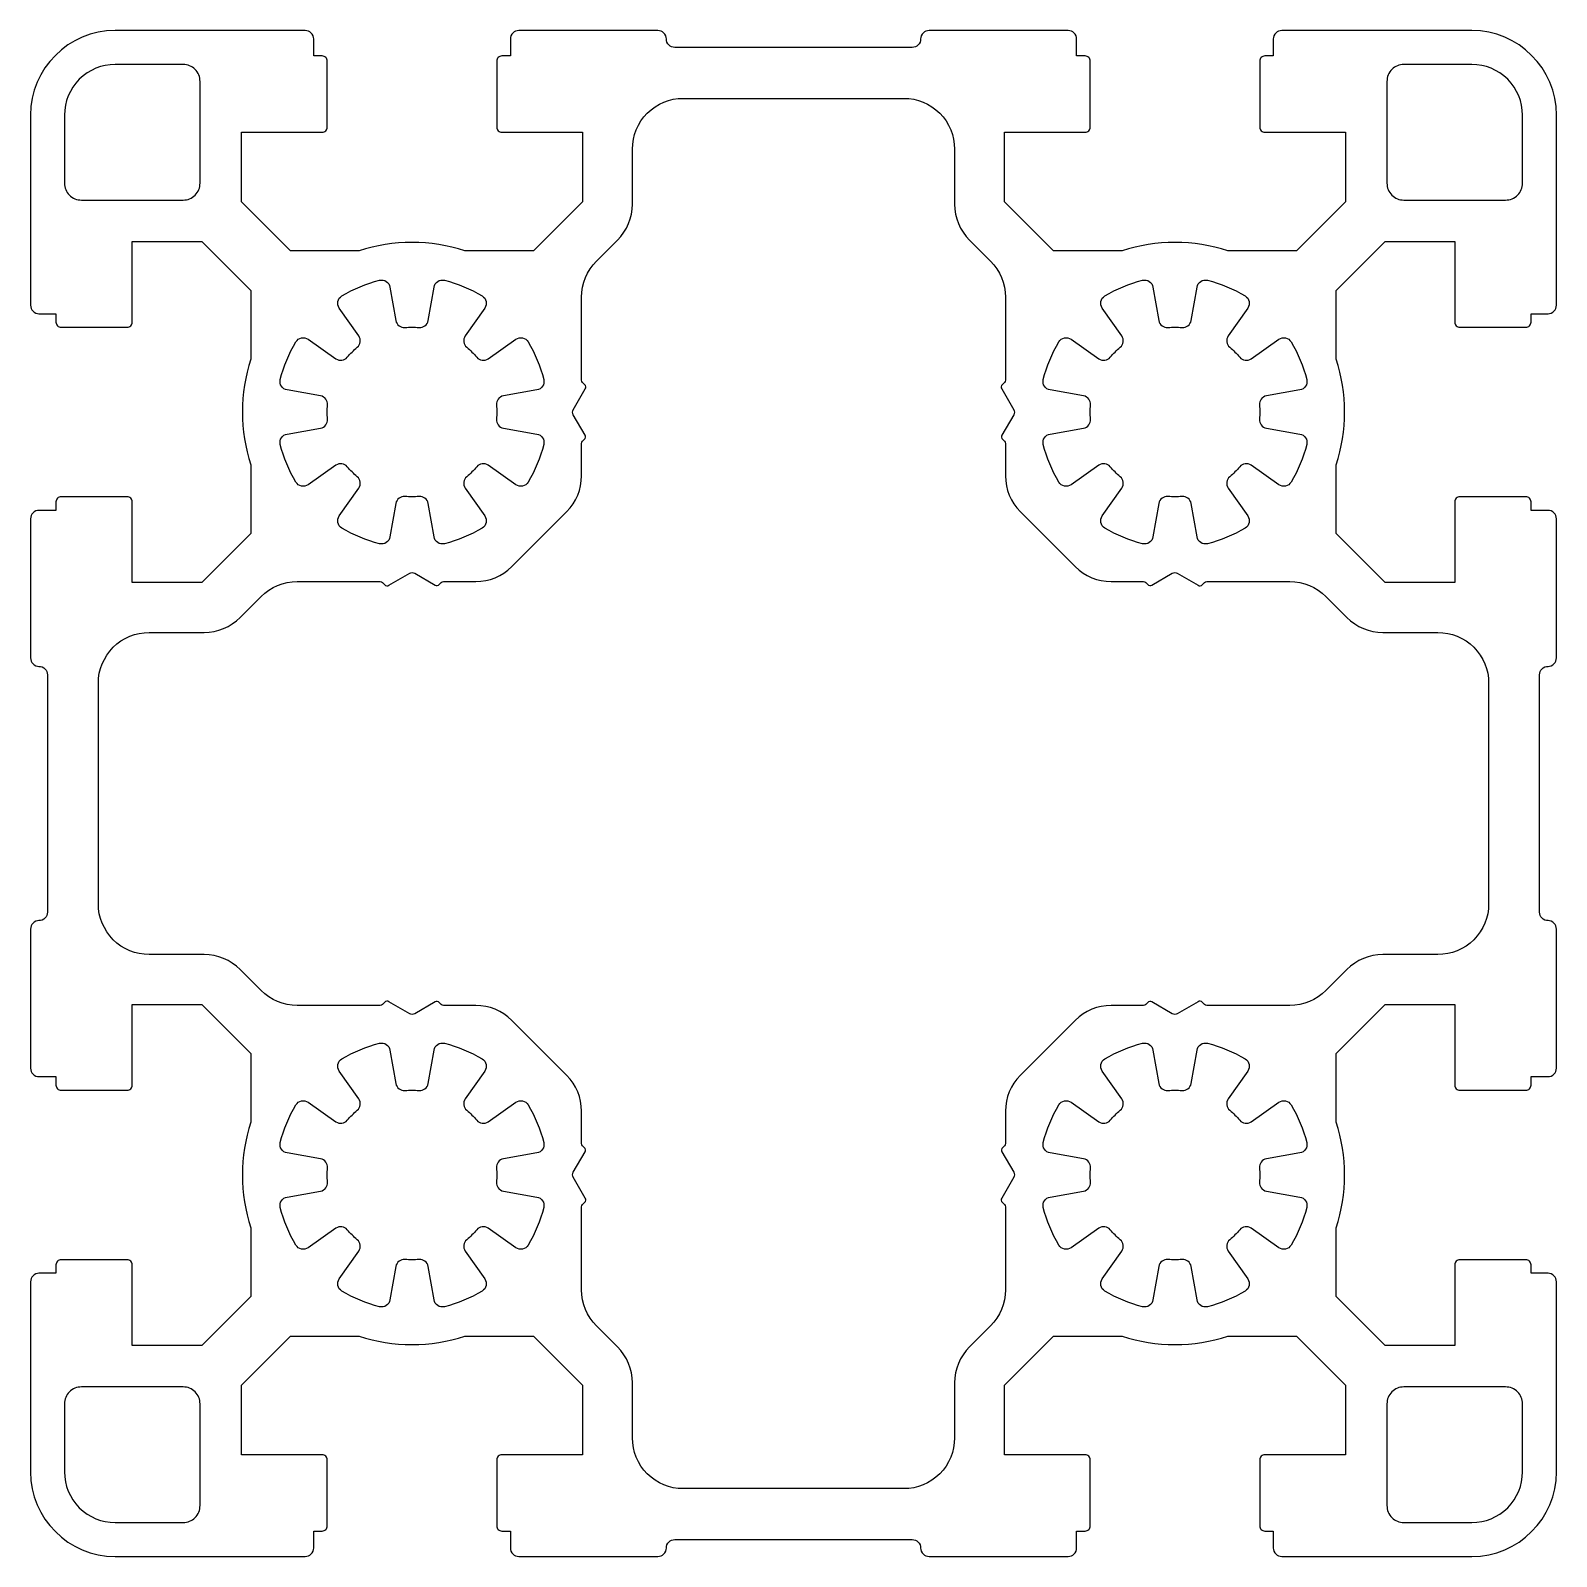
# Model space of a CAD drawing. Header units: millimetres. Extents: x -22.5 to 67.5, y -67.5 to 22.5.
import ezdxf

# ---------------------------------------------------------------- set-up
doc = ezdxf.new("R2010")
doc.units = ezdxf.units.MM
doc.layers.get('0').update_dxf_attribs({"linetype": 'CONTINUOUS'})

msp = doc.modelspace()

# ---------------------------------------------------------------- linework, layer by layer
for points in [[(-22.5, -14.5, 0.414214), (-22, -15, -0.414214), (-21.5, -15.5), (-21.5, -29.5, -0.414214), (-22, -30, 0.414214), (-22.5, -30.5), (-22.5, -38.7, 0.414214), (-22, -39.2), (-21, -39.2), (-21, -39.7, 0.414214), (-20.7, -40), (-16.8, -40, 0.414214), (-16.5, -39.7), (-16.5, -34.95), (-12.393, -34.95), (-9.5, -37.843), (-9.5, -41.877, 0.160151), (-9.5, -48.123), (-9.5, -52.157), (-12.393, -55.05), (-16.5, -55.05), (-16.5, -50.3, 0.414214), (-16.8, -50), (-20.7, -50, 0.414214), (-21, -50.3), (-21, -50.8), (-22, -50.8, 0.414214), (-22.5, -51.3), (-22.5, -62.5, 0.414211), (-17.5, -67.5), (-6.3, -67.5, 0.414214), (-5.8, -67), (-5.8, -66), (-5.3, -66, 0.414214), (-5, -65.7), (-5, -61.8, 0.414214), (-5.3, -61.5), (-10.05, -61.5), (-10.05, -57.393), (-7.157, -54.5), (-3.123, -54.5, 0.160151), (3.123, -54.5), (7.157, -54.5), (10.05, -57.393), (10.05, -61.5), (5.3, -61.5, 0.414214), (5, -61.8), (5, -65.7, 0.414214), (5.3, -66), (5.8, -66), (5.8, -67, 0.414214), (6.3, -67.5), (14.5, -67.5, 0.414214), (15, -67, -0.414214), (15.5, -66.5), (29.5, -66.5, -0.414214), (30, -67, 0.414214), (30.5, -67.5), (38.7, -67.5, 0.414214), (39.2, -67), (39.2, -66), (39.7, -66, 0.414214), (40, -65.7), (40, -61.8, 0.414214), (39.7, -61.5), (34.95, -61.5), (34.95, -57.393), (37.843, -54.5), (41.877, -54.5, 0.160151), (48.123, -54.5), (52.157, -54.5), (55.05, -57.393), (55.05, -61.5), (50.3, -61.5, 0.414214), (50, -61.8), (50, -65.7, 0.414214), (50.3, -66), (50.8, -66), (50.8, -67, 0.414214), (51.3, -67.5), (62.5, -67.5, 0.414211), (67.5, -62.5), (67.5, -51.3, 0.414214), (67, -50.8), (66, -50.8), (66, -50.3, 0.414214), (65.7, -50), (61.8, -50, 0.414214), (61.5, -50.3), (61.5, -55.05), (57.393, -55.05), (54.5, -52.157), (54.5, -48.123, 0.160151), (54.5, -41.877), (54.5, -37.843), (57.393, -34.95), (61.5, -34.95), (61.5, -39.7, 0.414214), (61.8, -40), (65.7, -40, 0.414214), (66, -39.7), (66, -39.2), (67, -39.2, 0.414214), (67.5, -38.7), (67.5, -30.5, 0.414214), (67, -30, -0.414214), (66.5, -29.5), (66.5, -15.5, -0.414214), (67, -15, 0.414214), (67.5, -14.5), (67.5, -6.3, 0.414214), (67, -5.8), (66, -5.8), (66, -5.3, 0.414214), (65.7, -5), (61.8, -5, 0.414214), (61.5, -5.3), (61.5, -10.05), (57.393, -10.05), (54.5, -7.157), (54.5, -3.123, 0.160151), (54.5, 3.123), (54.5, 7.157), (57.393, 10.05), (61.5, 10.05), (61.5, 5.3, 0.414214), (61.8, 5), (65.7, 5, 0.414214), (66, 5.3), (66, 5.8), (67, 5.8, 0.414214), (67.5, 6.3), (67.5, 17.5, 0.414211), (62.5, 22.5), (51.3, 22.5, 0.414214), (50.8, 22), (50.8, 21), (50.3, 21, 0.414214), (50, 20.7), (50, 16.8, 0.414214), (50.3, 16.5), (55.05, 16.5), (55.05, 12.393), (52.157, 9.5), (48.123, 9.5, 0.160151), (41.877, 9.5), (37.843, 9.5), (34.95, 12.393), (34.95, 16.5), (39.7, 16.5, 0.414214), (40, 16.8), (40, 20.7, 0.414214), (39.7, 21), (39.2, 21), (39.2, 22, 0.414214), (38.7, 22.5), (30.5, 22.5, 0.414214), (30, 22, -0.414214), (29.5, 21.5), (15.5, 21.5, -0.414214), (15, 22, 0.414214), (14.5, 22.5), (6.3, 22.5, 0.414214), (5.8, 22), (5.8, 21), (5.3, 21, 0.414214), (5, 20.7), (5, 16.8, 0.414214), (5.3, 16.5), (10.05, 16.5), (10.05, 12.393), (7.157, 9.5), (3.123, 9.5, 0.160151), (-3.123, 9.5), (-7.157, 9.5), (-10.05, 12.393), (-10.05, 16.5), (-5.3, 16.5, 0.414214), (-5, 16.8), (-5, 20.7, 0.414214), (-5.3, 21), (-5.8, 21), (-5.8, 22, 0.414214), (-6.3, 22.5), (-17.5, 22.5, 0.414211), (-22.5, 17.5), (-22.5, 6.3, 0.414214), (-22, 5.8), (-21, 5.8), (-21, 5.3, 0.414214), (-20.7, 5), (-16.8, 5, 0.414214), (-16.5, 5.3), (-16.5, 10.05), (-12.393, 10.05), (-9.5, 7.157), (-9.5, 3.123, 0.160151), (-9.5, -3.123), (-9.5, -7.157), (-12.393, -10.05), (-16.5, -10.05), (-16.5, -5.3, 0.414214), (-16.8, -5), (-20.7, -5, 0.414214), (-21, -5.3), (-21, -5.8), (-22, -5.8, 0.414214), (-22.5, -6.3)], [(-22.5, -14.5, 0.414214), (-22, -15, -0.414214), (-21.5, -15.5), (-21.5, -29.5, -0.414214), (-22, -30, 0.414214), (-22.5, -30.5), (-22.5, -38.7, 0.414214), (-22, -39.2), (-21, -39.2), (-21, -39.7, 0.414214), (-20.7, -40), (-16.8, -40, 0.414214), (-16.5, -39.7), (-16.5, -34.95), (-12.393, -34.95), (-9.5, -37.843), (-9.5, -41.877, 0.160151), (-9.5, -48.123), (-9.5, -52.157), (-12.393, -55.05), (-16.5, -55.05), (-16.5, -50.3, 0.414214), (-16.8, -50), (-20.7, -50, 0.414214), (-21, -50.3), (-21, -50.8), (-22, -50.8, 0.414214), (-22.5, -51.3), (-22.5, -62.5, 0.414211), (-17.5, -67.5), (-6.3, -67.5, 0.414214), (-5.8, -67), (-5.8, -66), (-5.3, -66, 0.414214), (-5, -65.7), (-5, -61.8, 0.414214), (-5.3, -61.5), (-10.05, -61.5), (-10.05, -57.393), (-7.157, -54.5), (-3.123, -54.5, 0.160151), (3.123, -54.5), (7.157, -54.5), (10.05, -57.393), (10.05, -61.5), (5.3, -61.5, 0.414214), (5, -61.8), (5, -65.7, 0.414214), (5.3, -66), (5.8, -66), (5.8, -67, 0.414214), (6.3, -67.5), (14.5, -67.5, 0.414214), (15, -67, -0.414214), (15.5, -66.5), (29.5, -66.5, -0.414214), (30, -67, 0.414214), (30.5, -67.5), (38.7, -67.5, 0.414214), (39.2, -67), (39.2, -66), (39.7, -66, 0.414214), (40, -65.7), (40, -61.8, 0.414214), (39.7, -61.5), (34.95, -61.5), (34.95, -57.393), (37.843, -54.5), (41.877, -54.5, 0.160151), (48.123, -54.5), (52.157, -54.5), (55.05, -57.393), (55.05, -61.5), (50.3, -61.5, 0.414214), (50, -61.8), (50, -65.7, 0.414214), (50.3, -66), (50.8, -66), (50.8, -67, 0.414214), (51.3, -67.5), (62.5, -67.5, 0.414211), (67.5, -62.5), (67.5, -51.3, 0.414214), (67, -50.8), (66, -50.8), (66, -50.3, 0.414214), (65.7, -50), (61.8, -50, 0.414214), (61.5, -50.3), (61.5, -55.05), (57.393, -55.05), (54.5, -52.157), (54.5, -48.123, 0.160151), (54.5, -41.877), (54.5, -37.843), (57.393, -34.95), (61.5, -34.95), (61.5, -39.7, 0.414214), (61.8, -40), (65.7, -40, 0.414214), (66, -39.7), (66, -39.2), (67, -39.2, 0.414214), (67.5, -38.7), (67.5, -30.5, 0.414214), (67, -30, -0.414214), (66.5, -29.5), (66.5, -15.5, -0.414214), (67, -15, 0.414214), (67.5, -14.5), (67.5, -6.3, 0.414214), (67, -5.8), (66, -5.8), (66, -5.3, 0.414214), (65.7, -5), (61.8, -5, 0.414214), (61.5, -5.3), (61.5, -10.05), (57.393, -10.05), (54.5, -7.157), (54.5, -3.123, 0.160151), (54.5, 3.123), (54.5, 7.157), (57.393, 10.05), (61.5, 10.05), (61.5, 5.3, 0.414214), (61.8, 5), (65.7, 5, 0.414214), (66, 5.3), (66, 5.8), (67, 5.8, 0.414214), (67.5, 6.3), (67.5, 17.5, 0.414211), (62.5, 22.5), (51.3, 22.5, 0.414214), (50.8, 22), (50.8, 21), (50.3, 21, 0.414214), (50, 20.7), (50, 16.8, 0.414214), (50.3, 16.5), (55.05, 16.5), (55.05, 12.393), (52.157, 9.5), (48.123, 9.5, 0.160151), (41.877, 9.5), (37.843, 9.5), (34.95, 12.393), (34.95, 16.5), (39.7, 16.5, 0.414214), (40, 16.8), (40, 20.7, 0.414214), (39.7, 21), (39.2, 21), (39.2, 22, 0.414214), (38.7, 22.5), (30.5, 22.5, 0.414214), (30, 22, -0.414214), (29.5, 21.5), (15.5, 21.5, -0.414214), (15, 22, 0.414214), (14.5, 22.5), (6.3, 22.5, 0.414214), (5.8, 22), (5.8, 21), (5.3, 21, 0.414214), (5, 20.7), (5, 16.8, 0.414214), (5.3, 16.5), (10.05, 16.5), (10.05, 12.393), (7.157, 9.5), (3.123, 9.5, 0.160151), (-3.123, 9.5), (-7.157, 9.5), (-10.05, 12.393), (-10.05, 16.5), (-5.3, 16.5, 0.414214), (-5, 16.8), (-5, 20.7, 0.414214), (-5.3, 21), (-5.8, 21), (-5.8, 22, 0.414214), (-6.3, 22.5), (-17.5, 22.5, 0.414211), (-22.5, 17.5), (-22.5, 6.3, 0.414214), (-22, 5.8), (-21, 5.8), (-21, 5.3, 0.414214), (-20.7, 5), (-16.8, 5, 0.414214), (-16.5, 5.3), (-16.5, 10.05), (-12.393, 10.05), (-9.5, 7.157), (-9.5, 3.123, 0.160151), (-9.5, -3.123), (-9.5, -7.157), (-12.393, -10.05), (-16.5, -10.05), (-16.5, -5.3, 0.414214), (-16.8, -5), (-20.7, -5, 0.414214), (-21, -5.3), (-21, -5.8), (-22, -5.8, 0.414214), (-22.5, -6.3)], [(-12.5, 19.5, 0.414214), (-13.5, 20.5), (-17.5, 20.5, 0.414214), (-20.5, 17.5), (-20.5, 13.5, 0.414214), (-19.5, 12.5), (-13.5, 12.5, 0.414214), (-12.5, 13.5)], [(-12.5, 19.5, 0.414214), (-13.5, 20.5), (-17.5, 20.5, 0.414214), (-20.5, 17.5), (-20.5, 13.5, 0.414214), (-19.5, 12.5), (-13.5, 12.5, 0.414214), (-12.5, 13.5)], [(58.5, 20.5, 0.414214), (57.5, 19.5), (57.5, 13.5, 0.414214), (58.5, 12.5), (64.5, 12.5, 0.414214), (65.5, 13.5), (65.5, 17.5, 0.414214), (62.5, 20.5)], [(58.5, 20.5, 0.414214), (57.5, 19.5), (57.5, 13.5, 0.414214), (58.5, 12.5), (64.5, 12.5, 0.414214), (65.5, 13.5), (65.5, 17.5, 0.414214), (62.5, 20.5)], [(34.795, -1.367, 0.339454), (34.827, -1.609), (34.941, -1.723, -0.198912), (35, -1.865), (35, -3.757, 0.198913), (35.879, -5.879), (39.121, -9.121, 0.198912), (41.243, -10), (43.135, -10, -0.198912), (43.277, -10.059), (43.391, -10.173, 0.339454), (43.633, -10.205), (44.835, -9.511, -0.267949), (45.135, -9.511), (46.367, -10.222, 0.339456), (46.608, -10.19), (46.74, -10.059, -0.198914), (46.882, -10), (51.777, -10, -0.198912), (53.899, -10.879), (55.141, -12.121, 0.198912), (57.263, -13), (60.5, -13, -0.414214), (63.5, -16), (63.5, -29, -0.414214), (60.5, -32), (57.263, -32, 0.198912), (55.141, -32.879), (53.899, -34.121, -0.198912), (51.777, -35), (46.882, -35, -0.198914), (46.74, -34.941), (46.608, -34.81, 0.339456), (46.367, -34.778), (45.135, -35.489, -0.267949), (44.835, -35.489), (43.633, -34.795, 0.339454), (43.391, -34.827), (43.277, -34.941, -0.198912), (43.135, -35), (41.243, -35, 0.198912), (39.121, -35.879), (35.879, -39.121, 0.198913), (35, -41.243), (35, -43.135, -0.198912), (34.941, -43.277), (34.827, -43.391, 0.339454), (34.795, -43.633), (35.489, -44.835, -0.267949), (35.489, -45.135), (34.778, -46.367, 0.339454), (34.81, -46.608), (34.941, -46.74, -0.198912), (35, -46.882), (35, -51.777, -0.198912), (34.121, -53.899), (32.879, -55.141, 0.198912), (32, -57.263), (32, -60.5, -0.414214), (29, -63.5), (16, -63.5, -0.414214), (13, -60.5), (13, -57.263, 0.198912), (12.121, -55.141), (10.879, -53.899, -0.198912), (10, -51.777), (10, -46.882, -0.198912), (10.059, -46.74), (10.19, -46.608, 0.339454), (10.222, -46.367), (9.511, -45.135, -0.267949), (9.511, -44.835), (10.205, -43.633, 0.339454), (10.173, -43.391), (10.059, -43.277, -0.198912), (10, -43.135), (10, -41.243, 0.198913), (9.121, -39.121), (5.879, -35.879, 0.198912), (3.757, -35), (1.865, -35, -0.198912), (1.723, -34.941), (1.609, -34.827, 0.339454), (1.367, -34.795), (0.165, -35.489, -0.267949), (-0.135, -35.489), (-1.367, -34.778, 0.339456), (-1.609, -34.81), (-1.74, -34.941, -0.198914), (-1.882, -35), (-6.777, -35, -0.198912), (-8.899, -34.121), (-10.141, -32.879, 0.198912), (-12.263, -32), (-15.5, -32, -0.414214), (-18.5, -29), (-18.5, -16, -0.414214), (-15.5, -13), (-12.263, -13, 0.198912), (-10.141, -12.121), (-8.899, -10.879, -0.198912), (-6.777, -10), (-1.882, -10, -0.198914), (-1.74, -10.059), (-1.609, -10.19, 0.339456), (-1.367, -10.222), (-0.135, -9.511, -0.267949), (0.165, -9.511), (1.367, -10.205, 0.339454), (1.609, -10.173), (1.723, -10.059, -0.198912), (1.865, -10), (3.757, -10, 0.198912), (5.879, -9.121), (9.121, -5.879, 0.198913), (10, -3.757), (10, -1.865, -0.198912), (10.059, -1.723), (10.173, -1.609, 0.339454), (10.205, -1.367), (9.511, -0.165, -0.267949), (9.511, 0.135), (10.222, 1.367, 0.339454), (10.19, 1.608), (10.059, 1.74, -0.198912), (10, 1.882), (10, 6.777, -0.198912), (10.879, 8.899), (12.121, 10.141, 0.198912), (13, 12.263), (13, 15.5, -0.414214), (16, 18.5), (29, 18.5, -0.414214), (32, 15.5), (32, 12.263, 0.198912), (32.879, 10.141), (34.121, 8.899, -0.198912), (35, 6.777), (35, 1.882, -0.198912), (34.941, 1.74), (34.81, 1.608, 0.339454), (34.778, 1.367), (35.489, 0.135, -0.267949), (35.489, -0.165)], [(34.795, -1.367, 0.339454), (34.827, -1.609), (34.941, -1.723, -0.198912), (35, -1.865), (35, -3.757, 0.198913), (35.879, -5.879), (39.121, -9.121, 0.198912), (41.243, -10), (43.135, -10, -0.198912), (43.277, -10.059), (43.391, -10.173, 0.339454), (43.633, -10.205), (44.835, -9.511, -0.267949), (45.135, -9.511), (46.367, -10.222, 0.339456), (46.608, -10.19), (46.74, -10.059, -0.198914), (46.882, -10), (51.777, -10, -0.198912), (53.899, -10.879), (55.141, -12.121, 0.198912), (57.263, -13), (60.5, -13, -0.414214), (63.5, -16), (63.5, -29, -0.414214), (60.5, -32), (57.263, -32, 0.198912), (55.141, -32.879), (53.899, -34.121, -0.198912), (51.777, -35), (46.882, -35, -0.198914), (46.74, -34.941), (46.608, -34.81, 0.339456), (46.367, -34.778), (45.135, -35.489, -0.267949), (44.835, -35.489), (43.633, -34.795, 0.339454), (43.391, -34.827), (43.277, -34.941, -0.198912), (43.135, -35), (41.243, -35, 0.198912), (39.121, -35.879), (35.879, -39.121, 0.198913), (35, -41.243), (35, -43.135, -0.198912), (34.941, -43.277), (34.827, -43.391, 0.339454), (34.795, -43.633), (35.489, -44.835, -0.267949), (35.489, -45.135), (34.778, -46.367, 0.339454), (34.81, -46.608), (34.941, -46.74, -0.198912), (35, -46.882), (35, -51.777, -0.198912), (34.121, -53.899), (32.879, -55.141, 0.198912), (32, -57.263), (32, -60.5, -0.414214), (29, -63.5), (16, -63.5, -0.414214), (13, -60.5), (13, -57.263, 0.198912), (12.121, -55.141), (10.879, -53.899, -0.198912), (10, -51.777), (10, -46.882, -0.198912), (10.059, -46.74), (10.19, -46.608, 0.339454), (10.222, -46.367), (9.511, -45.135, -0.267949), (9.511, -44.835), (10.205, -43.633, 0.339454), (10.173, -43.391), (10.059, -43.277, -0.198912), (10, -43.135), (10, -41.243, 0.198913), (9.121, -39.121), (5.879, -35.879, 0.198912), (3.757, -35), (1.865, -35, -0.198912), (1.723, -34.941), (1.609, -34.827, 0.339454), (1.367, -34.795), (0.165, -35.489, -0.267949), (-0.135, -35.489), (-1.367, -34.778, 0.339456), (-1.609, -34.81), (-1.74, -34.941, -0.198914), (-1.882, -35), (-6.777, -35, -0.198912), (-8.899, -34.121), (-10.141, -32.879, 0.198912), (-12.263, -32), (-15.5, -32, -0.414214), (-18.5, -29), (-18.5, -16, -0.414214), (-15.5, -13), (-12.263, -13, 0.198912), (-10.141, -12.121), (-8.899, -10.879, -0.198912), (-6.777, -10), (-1.882, -10, -0.198914), (-1.74, -10.059), (-1.609, -10.19, 0.339456), (-1.367, -10.222), (-0.135, -9.511, -0.267949), (0.165, -9.511), (1.367, -10.205, 0.339454), (1.609, -10.173), (1.723, -10.059, -0.198912), (1.865, -10), (3.757, -10, 0.198912), (5.879, -9.121), (9.121, -5.879, 0.198913), (10, -3.757), (10, -1.865, -0.198912), (10.059, -1.723), (10.173, -1.609, 0.339454), (10.205, -1.367), (9.511, -0.165, -0.267949), (9.511, 0.135), (10.222, 1.367, 0.339454), (10.19, 1.608), (10.059, 1.74, -0.198912), (10, 1.882), (10, 6.777, -0.198912), (10.879, 8.899), (12.121, 10.141, 0.198912), (13, 12.263), (13, 15.5, -0.414214), (16, 18.5), (29, 18.5, -0.414214), (32, 15.5), (32, 12.263, 0.198912), (32.879, 10.141), (34.121, 8.899, -0.198912), (35, 6.777), (35, 1.882, -0.198912), (34.941, 1.74), (34.81, 1.608, 0.339454), (34.778, 1.367), (35.489, 0.135, -0.267949), (35.489, -0.165)], [(4.983, -0.417, 0.387794), (5.394, -0.951), (7.37, -1.299, -0.433892), (7.768, -1.911, -0.07587), (6.845, -4.142, -0.433892), (6.13, -4.292), (4.487, -3.142, 0.387794), (3.818, -3.228, -0.041773), (3.228, -3.818, 0.387794), (3.142, -4.487), (4.292, -6.13, -0.433892), (4.142, -6.845, -0.07587), (1.911, -7.768, -0.433892), (1.299, -7.37), (0.951, -5.394, 0.387794), (0.417, -4.983, -0.041773), (-0.417, -4.983, 0.387794), (-0.951, -5.394), (-1.299, -7.37, -0.433892), (-1.911, -7.768, -0.07587), (-4.142, -6.845, -0.433892), (-4.292, -6.13), (-3.142, -4.487, 0.387794), (-3.228, -3.818, -0.041773), (-3.818, -3.228, 0.387794), (-4.487, -3.142), (-6.13, -4.292, -0.433892), (-6.845, -4.142, -0.07587), (-7.768, -1.911, -0.433892), (-7.37, -1.299), (-5.394, -0.951, 0.387794), (-4.983, -0.417, -0.041773), (-4.983, 0.417, 0.387794), (-5.394, 0.951), (-7.37, 1.299, -0.433892), (-7.768, 1.911, -0.07587), (-6.845, 4.142, -0.433892), (-6.13, 4.292), (-4.487, 3.142, 0.387794), (-3.818, 3.228, -0.041773), (-3.228, 3.818, 0.387794), (-3.142, 4.487), (-4.292, 6.13, -0.433892), (-4.142, 6.845, -0.07587), (-1.911, 7.768, -0.433892), (-1.299, 7.37), (-0.951, 5.394, 0.387794), (-0.417, 4.983, -0.041773), (0.417, 4.983, 0.387794), (0.951, 5.394), (1.299, 7.37, -0.433892), (1.911, 7.768, -0.07587), (4.142, 6.845, -0.433892), (4.292, 6.13), (3.142, 4.487, 0.387794), (3.228, 3.818, -0.041772), (3.818, 3.228, 0.387794), (4.487, 3.142), (6.13, 4.292, -0.433892), (6.845, 4.142, -0.075872), (7.768, 1.911, -0.433892), (7.37, 1.299), (5.394, 0.951, 0.387794), (4.983, 0.417, -0.041773)], [(4.983, -0.417, 0.387794), (5.394, -0.951), (7.37, -1.299, -0.433892), (7.768, -1.911, -0.07587), (6.845, -4.142, -0.433892), (6.13, -4.292), (4.487, -3.142, 0.387794), (3.818, -3.228, -0.041773), (3.228, -3.818, 0.387794), (3.142, -4.487), (4.292, -6.13, -0.433892), (4.142, -6.845, -0.07587), (1.911, -7.768, -0.433892), (1.299, -7.37), (0.951, -5.394, 0.387794), (0.417, -4.983, -0.041773), (-0.417, -4.983, 0.387794), (-0.951, -5.394), (-1.299, -7.37, -0.433892), (-1.911, -7.768, -0.07587), (-4.142, -6.845, -0.433892), (-4.292, -6.13), (-3.142, -4.487, 0.387794), (-3.228, -3.818, -0.041773), (-3.818, -3.228, 0.387794), (-4.487, -3.142), (-6.13, -4.292, -0.433892), (-6.845, -4.142, -0.07587), (-7.768, -1.911, -0.433892), (-7.37, -1.299), (-5.394, -0.951, 0.387794), (-4.983, -0.417, -0.041773), (-4.983, 0.417, 0.387794), (-5.394, 0.951), (-7.37, 1.299, -0.433892), (-7.768, 1.911, -0.07587), (-6.845, 4.142, -0.433892), (-6.13, 4.292), (-4.487, 3.142, 0.387794), (-3.818, 3.228, -0.041773), (-3.228, 3.818, 0.387794), (-3.142, 4.487), (-4.292, 6.13, -0.433892), (-4.142, 6.845, -0.07587), (-1.911, 7.768, -0.433892), (-1.299, 7.37), (-0.951, 5.394, 0.387794), (-0.417, 4.983, -0.041773), (0.417, 4.983, 0.387794), (0.951, 5.394), (1.299, 7.37, -0.433892), (1.911, 7.768, -0.07587), (4.142, 6.845, -0.433892), (4.292, 6.13), (3.142, 4.487, 0.387794), (3.228, 3.818, -0.041772), (3.818, 3.228, 0.387794), (4.487, 3.142), (6.13, 4.292, -0.433892), (6.845, 4.142, -0.075872), (7.768, 1.911, -0.433892), (7.37, 1.299), (5.394, 0.951, 0.387794), (4.983, 0.417, -0.041773)], [(49.982, -0.417, 0.387794), (50.394, -0.951), (52.37, -1.3, -0.433892), (52.768, -1.911, -0.07587), (51.844, -4.142, -0.433892), (51.13, -4.292), (49.487, -3.142, 0.387794), (48.818, -3.228, -0.041773), (48.228, -3.818, 0.387794), (48.141, -4.487), (49.292, -6.13, -0.433892), (49.141, -6.845, -0.07587), (46.911, -7.768, -0.433892), (46.299, -7.37), (45.951, -5.394, 0.387794), (45.417, -4.983, -0.041773), (44.583, -4.983, 0.387794), (44.049, -5.394), (43.7, -7.37, -0.433892), (43.089, -7.768, -0.07587), (40.858, -6.845, -0.433892), (40.708, -6.13), (41.858, -4.487, 0.387794), (41.772, -3.818, -0.041773), (41.182, -3.228, 0.387794), (40.513, -3.142), (38.87, -4.292, -0.433892), (38.155, -4.142, -0.07587), (37.232, -1.911, -0.433892), (37.63, -1.3), (39.606, -0.951, 0.387794), (40.017, -0.417, -0.041773), (40.017, 0.417, 0.387794), (39.606, 0.951), (37.63, 1.299, -0.433892), (37.232, 1.911, -0.07587), (38.155, 4.141, -0.433892), (38.87, 4.292), (40.513, 3.142, 0.387794), (41.182, 3.228, -0.041773), (41.772, 3.818, 0.387794), (41.858, 4.487), (40.708, 6.13, -0.433892), (40.858, 6.844, -0.07587), (43.089, 7.768, -0.433892), (43.7, 7.37), (44.049, 5.394, 0.387794), (44.583, 4.983, -0.041773), (45.417, 4.983, 0.387794), (45.951, 5.394), (46.299, 7.37, -0.433892), (46.911, 7.768, -0.07587), (49.141, 6.844, -0.433892), (49.292, 6.13), (48.141, 4.487, 0.387794), (48.228, 3.818, -0.041772), (48.818, 3.228, 0.387794), (49.487, 3.142), (51.13, 4.292, -0.433892), (51.844, 4.141, -0.075872), (52.768, 1.911, -0.433892), (52.37, 1.299), (50.394, 0.951, 0.387794), (49.982, 0.417, -0.041773)], [(49.982, -0.417, 0.387794), (50.394, -0.951), (52.37, -1.3, -0.433892), (52.768, -1.911, -0.07587), (51.844, -4.142, -0.433892), (51.13, -4.292), (49.487, -3.142, 0.387794), (48.818, -3.228, -0.041773), (48.228, -3.818, 0.387794), (48.141, -4.487), (49.292, -6.13, -0.433892), (49.141, -6.845, -0.07587), (46.911, -7.768, -0.433892), (46.299, -7.37), (45.951, -5.394, 0.387794), (45.417, -4.983, -0.041773), (44.583, -4.983, 0.387794), (44.049, -5.394), (43.7, -7.37, -0.433892), (43.089, -7.768, -0.07587), (40.858, -6.845, -0.433892), (40.708, -6.13), (41.858, -4.487, 0.387794), (41.772, -3.818, -0.041773), (41.182, -3.228, 0.387794), (40.513, -3.142), (38.87, -4.292, -0.433892), (38.155, -4.142, -0.07587), (37.232, -1.911, -0.433892), (37.63, -1.3), (39.606, -0.951, 0.387794), (40.017, -0.417, -0.041773), (40.017, 0.417, 0.387794), (39.606, 0.951), (37.63, 1.299, -0.433892), (37.232, 1.911, -0.07587), (38.155, 4.141, -0.433892), (38.87, 4.292), (40.513, 3.142, 0.387794), (41.182, 3.228, -0.041773), (41.772, 3.818, 0.387794), (41.858, 4.487), (40.708, 6.13, -0.433892), (40.858, 6.844, -0.07587), (43.089, 7.768, -0.433892), (43.7, 7.37), (44.049, 5.394, 0.387794), (44.583, 4.983, -0.041773), (45.417, 4.983, 0.387794), (45.951, 5.394), (46.299, 7.37, -0.433892), (46.911, 7.768, -0.07587), (49.141, 6.844, -0.433892), (49.292, 6.13), (48.141, 4.487, 0.387794), (48.228, 3.818, -0.041772), (48.818, 3.228, 0.387794), (49.487, 3.142), (51.13, 4.292, -0.433892), (51.844, 4.141, -0.075872), (52.768, 1.911, -0.433892), (52.37, 1.299), (50.394, 0.951, 0.387794), (49.982, 0.417, -0.041773)], [(4.983, -45.417, 0.387794), (5.394, -45.951), (7.37, -46.299, -0.433892), (7.768, -46.911, -0.07587), (6.845, -49.141, -0.433892), (6.13, -49.292), (4.487, -48.142, 0.387794), (3.818, -48.228, -0.041773), (3.228, -48.818, 0.387794), (3.142, -49.487), (4.292, -51.13, -0.433892), (4.142, -51.844, -0.07587), (1.911, -52.768, -0.433892), (1.299, -52.37), (0.951, -50.394, 0.387794), (0.417, -49.983, -0.041773), (-0.417, -49.983, 0.387794), (-0.951, -50.394), (-1.299, -52.37, -0.433892), (-1.911, -52.768, -0.07587), (-4.142, -51.844, -0.433892), (-4.292, -51.13), (-3.142, -49.487, 0.387794), (-3.228, -48.818, -0.041773), (-3.818, -48.228, 0.387794), (-4.487, -48.142), (-6.13, -49.292, -0.433892), (-6.845, -49.141, -0.07587), (-7.768, -46.911, -0.433892), (-7.37, -46.299), (-5.394, -45.951, 0.387794), (-4.983, -45.417, -0.041773), (-4.983, -44.583, 0.387794), (-5.394, -44.049), (-7.37, -43.7, -0.433892), (-7.768, -43.089, -0.07587), (-6.845, -40.858, -0.433892), (-6.13, -40.708), (-4.487, -41.858, 0.387794), (-3.818, -41.772, -0.041773), (-3.228, -41.182, 0.387794), (-3.142, -40.513), (-4.292, -38.87, -0.433892), (-4.142, -38.155, -0.07587), (-1.911, -37.232, -0.433892), (-1.299, -37.63), (-0.951, -39.606, 0.387794), (-0.417, -40.017, -0.041773), (0.417, -40.017, 0.387794), (0.951, -39.606), (1.299, -37.63, -0.433892), (1.911, -37.232, -0.07587), (4.142, -38.155, -0.433892), (4.292, -38.87), (3.142, -40.513, 0.387794), (3.228, -41.182, -0.041772), (3.818, -41.772, 0.387794), (4.487, -41.858), (6.13, -40.708, -0.433892), (6.845, -40.858, -0.075872), (7.768, -43.089, -0.433892), (7.37, -43.701), (5.394, -44.049, 0.387794), (4.983, -44.583, -0.041773)], [(4.983, -45.417, 0.387794), (5.394, -45.951), (7.37, -46.299, -0.433892), (7.768, -46.911, -0.07587), (6.845, -49.141, -0.433892), (6.13, -49.292), (4.487, -48.142, 0.387794), (3.818, -48.228, -0.041773), (3.228, -48.818, 0.387794), (3.142, -49.487), (4.292, -51.13, -0.433892), (4.142, -51.844, -0.07587), (1.911, -52.768, -0.433892), (1.299, -52.37), (0.951, -50.394, 0.387794), (0.417, -49.983, -0.041773), (-0.417, -49.983, 0.387794), (-0.951, -50.394), (-1.299, -52.37, -0.433892), (-1.911, -52.768, -0.07587), (-4.142, -51.844, -0.433892), (-4.292, -51.13), (-3.142, -49.487, 0.387794), (-3.228, -48.818, -0.041773), (-3.818, -48.228, 0.387794), (-4.487, -48.142), (-6.13, -49.292, -0.433892), (-6.845, -49.141, -0.07587), (-7.768, -46.911, -0.433892), (-7.37, -46.299), (-5.394, -45.951, 0.387794), (-4.983, -45.417, -0.041773), (-4.983, -44.583, 0.387794), (-5.394, -44.049), (-7.37, -43.7, -0.433892), (-7.768, -43.089, -0.07587), (-6.845, -40.858, -0.433892), (-6.13, -40.708), (-4.487, -41.858, 0.387794), (-3.818, -41.772, -0.041773), (-3.228, -41.182, 0.387794), (-3.142, -40.513), (-4.292, -38.87, -0.433892), (-4.142, -38.155, -0.07587), (-1.911, -37.232, -0.433892), (-1.299, -37.63), (-0.951, -39.606, 0.387794), (-0.417, -40.017, -0.041773), (0.417, -40.017, 0.387794), (0.951, -39.606), (1.299, -37.63, -0.433892), (1.911, -37.232, -0.07587), (4.142, -38.155, -0.433892), (4.292, -38.87), (3.142, -40.513, 0.387794), (3.228, -41.182, -0.041772), (3.818, -41.772, 0.387794), (4.487, -41.858), (6.13, -40.708, -0.433892), (6.845, -40.858, -0.075872), (7.768, -43.089, -0.433892), (7.37, -43.701), (5.394, -44.049, 0.387794), (4.983, -44.583, -0.041773)], [(49.982, -45.417, 0.387794), (50.394, -45.951), (52.369, -46.299, -0.433892), (52.768, -46.911, -0.07587), (51.844, -49.141, -0.433892), (51.13, -49.292), (49.487, -48.142, 0.387794), (48.818, -48.228, -0.041773), (48.228, -48.818, 0.387794), (48.141, -49.487), (49.292, -51.13, -0.433892), (49.141, -51.844, -0.07587), (46.911, -52.768, -0.433892), (46.299, -52.37), (45.951, -50.394, 0.387794), (45.417, -49.982, -0.041773), (44.583, -49.982, 0.387794), (44.049, -50.394), (43.7, -52.37, -0.433892), (43.089, -52.768, -0.07587), (40.858, -51.844, -0.433892), (40.708, -51.13), (41.858, -49.487, 0.387794), (41.772, -48.818, -0.041773), (41.182, -48.228, 0.387794), (40.513, -48.142), (38.87, -49.292, -0.433892), (38.155, -49.141, -0.07587), (37.232, -46.911, -0.433892), (37.63, -46.299), (39.606, -45.951, 0.387794), (40.017, -45.417, -0.041773), (40.017, -44.583, 0.387794), (39.606, -44.049), (37.63, -43.7, -0.433892), (37.232, -43.089, -0.07587), (38.155, -40.858, -0.433892), (38.87, -40.708), (40.513, -41.858, 0.387794), (41.182, -41.772, -0.041773), (41.772, -41.182, 0.387794), (41.858, -40.513), (40.708, -38.87, -0.433892), (40.858, -38.155, -0.07587), (43.089, -37.232, -0.433892), (43.7, -37.63), (44.049, -39.606, 0.387794), (44.583, -40.017, -0.041773), (45.417, -40.017, 0.387794), (45.951, -39.606), (46.299, -37.63, -0.433892), (46.911, -37.232, -0.07587), (49.141, -38.155, -0.433892), (49.292, -38.87), (48.141, -40.513, 0.387794), (48.228, -41.182, -0.041772), (48.818, -41.772, 0.387794), (49.487, -41.858), (51.13, -40.708, -0.433892), (51.844, -40.858, -0.075872), (52.768, -43.089, -0.433892), (52.369, -43.7), (50.394, -44.049, 0.387794), (49.982, -44.583, -0.041773)], [(49.982, -45.417, 0.387794), (50.394, -45.951), (52.369, -46.299, -0.433892), (52.768, -46.911, -0.07587), (51.844, -49.141, -0.433892), (51.13, -49.292), (49.487, -48.142, 0.387794), (48.818, -48.228, -0.041773), (48.228, -48.818, 0.387794), (48.141, -49.487), (49.292, -51.13, -0.433892), (49.141, -51.844, -0.07587), (46.911, -52.768, -0.433892), (46.299, -52.37), (45.951, -50.394, 0.387794), (45.417, -49.982, -0.041773), (44.583, -49.982, 0.387794), (44.049, -50.394), (43.7, -52.37, -0.433892), (43.089, -52.768, -0.07587), (40.858, -51.844, -0.433892), (40.708, -51.13), (41.858, -49.487, 0.387794), (41.772, -48.818, -0.041773), (41.182, -48.228, 0.387794), (40.513, -48.142), (38.87, -49.292, -0.433892), (38.155, -49.141, -0.07587), (37.232, -46.911, -0.433892), (37.63, -46.299), (39.606, -45.951, 0.387794), (40.017, -45.417, -0.041773), (40.017, -44.583, 0.387794), (39.606, -44.049), (37.63, -43.7, -0.433892), (37.232, -43.089, -0.07587), (38.155, -40.858, -0.433892), (38.87, -40.708), (40.513, -41.858, 0.387794), (41.182, -41.772, -0.041773), (41.772, -41.182, 0.387794), (41.858, -40.513), (40.708, -38.87, -0.433892), (40.858, -38.155, -0.07587), (43.089, -37.232, -0.433892), (43.7, -37.63), (44.049, -39.606, 0.387794), (44.583, -40.017, -0.041773), (45.417, -40.017, 0.387794), (45.951, -39.606), (46.299, -37.63, -0.433892), (46.911, -37.232, -0.07587), (49.141, -38.155, -0.433892), (49.292, -38.87), (48.141, -40.513, 0.387794), (48.228, -41.182, -0.041772), (48.818, -41.772, 0.387794), (49.487, -41.858), (51.13, -40.708, -0.433892), (51.844, -40.858, -0.075872), (52.768, -43.089, -0.433892), (52.369, -43.7), (50.394, -44.049, 0.387794), (49.982, -44.583, -0.041773)], [(-12.5, -58.5, 0.414214), (-13.5, -57.5), (-19.5, -57.5, 0.414214), (-20.5, -58.5), (-20.5, -62.5, 0.414214), (-17.5, -65.5), (-13.5, -65.5, 0.414214), (-12.5, -64.5)], [(-12.5, -58.5, 0.414214), (-13.5, -57.5), (-19.5, -57.5, 0.414214), (-20.5, -58.5), (-20.5, -62.5, 0.414214), (-17.5, -65.5), (-13.5, -65.5, 0.414214), (-12.5, -64.5)], [(58.5, -57.5, 0.414214), (57.5, -58.5), (57.5, -64.5, 0.414214), (58.5, -65.5), (62.5, -65.5, 0.414214), (65.5, -62.5), (65.5, -58.5, 0.414214), (64.5, -57.5)], [(58.5, -57.5, 0.414214), (57.5, -58.5), (57.5, -64.5, 0.414214), (58.5, -65.5), (62.5, -65.5, 0.414214), (65.5, -62.5), (65.5, -58.5, 0.414214), (64.5, -57.5)]]:
    msp.add_lwpolyline(points, format="xyb", close=True)

doc.saveas('drawing.dxf')
